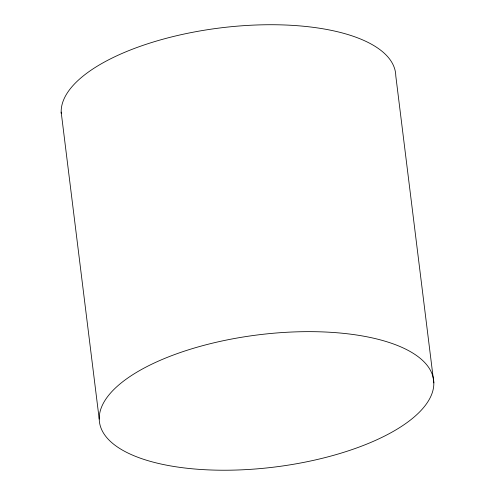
<?xml version="1.0" encoding="UTF-8"?>
<svg xmlns="http://www.w3.org/2000/svg" width="495" height="495" viewBox="0 0 495 495"><rect width="100%" height="100%" fill="white"/><g stroke="black" fill="none" stroke-linecap="round" stroke-linejoin="round"><path stroke-width="0.74" d="M433.824 382.889A168.393 66.602 -7.1 0 0 181.448 352.137A168.393 66.602 -7.1 0 0 184.282 467.936A168.393 66.602 -7.1 0 0 433.824 382.889L395.79 75.914A168.393 66.602 -7.1 0 0 224.959 27.367A168.393 66.602 -7.1 0 0 61.256 113.615M61.176 112.111L99.21 419.086"/></g></svg>
